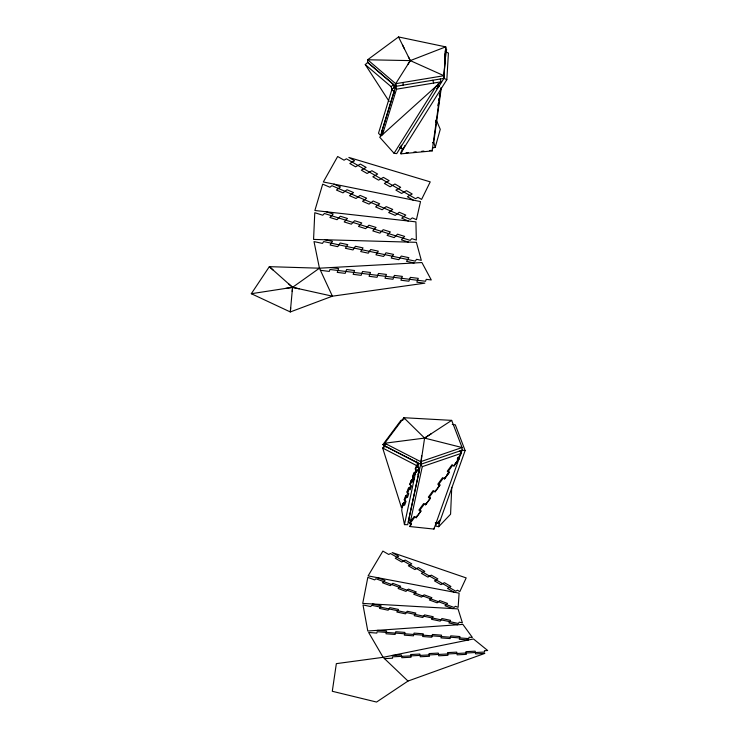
<?xml version="1.0" encoding="UTF-8"?>
<svg xmlns="http://www.w3.org/2000/svg" width="739" height="739" viewBox="0 0 739 739"><rect width="100%" height="100%" fill="white"/><g stroke="black" fill="none" stroke-linecap="round" stroke-linejoin="round"><path stroke-width="1.11" d="M445.682 49.531L445.682 46.862L398.524 36.95L367.634 59.767L395.698 83.692L396.501 89.188L382.506 134.637L381.703 131.801L395.698 86.361L395.698 83.692L410.293 60.616L445.682 46.871L443.936 78.389L396.695 153.638L394.063 153.287L379.68 137.177L441.072 81.826L440.278 78.99M451.741 487.324L450.578 514.215L438.689 526.704L435.853 526.085L436.389 522.806L439.225 523.424L438.689 526.704M446.836 79.673L443.936 78.389L445.506 51.758L448.416 53.042L446.836 79.673L403.18 149.223L400.279 147.939L401.573 145.186M443.936 78.389L443.936 75.72L410.293 60.616L367.634 59.767L367.634 62.427L395.698 86.361L443.936 78.389L445.682 46.871M320.421 270.317L329.271 271.407L329.982 269.495L425.535 281.254L426.246 279.342L431.271 279.952L421.923 262.548L319.442 268.192L292.561 287.342L290.307 311.95L251.315 293.706L269.329 266.668L292.561 287.342L299.203 288.82M292.191 291.443L292.57 287.342L288.681 283.896M290.676 307.849L290.298 311.95L332.402 296.182L424.823 283.176L416.861 282.187L418.283 278.354L410.321 277.374L408.898 281.208L400.935 280.229L402.358 276.395L394.395 275.416L392.972 279.25L385.01 278.27L386.432 274.437L378.47 273.458L377.047 277.291L369.084 276.312L370.498 272.479L362.535 271.499L361.122 275.333L353.159 274.345L354.572 270.511L346.609 269.532L345.196 273.365L337.233 272.386L338.647 268.553L330.684 267.573M435.594 122.147L435.881 120.097M437.867 105.742L438.153 103.691M438.578 100.606L438.864 98.555M439.289 95.479L439.576 93.428M444.573 57.3L445.026 53.993M445.331 51.776L445.635 49.568L446.633 49.227L445.562 56.958M402.709 148.659L403.18 149.223L399.679 147.31L402.709 148.659L400.529 153.278L401.009 153.841L432.167 150.922L440.897 87.839M441.275 87.959L433.756 142.313L435.243 147.283L432.315 148.142M435.271 522.842L438.116 523.471L438.486 521.207M436.038 523.212L439.086 523.591L439.64 520.191M421.655 455.769L420.685 464.323L408.353 521.364L409.942 523.702L414.671 517.235L416.343 517.263L421.073 510.797L419.401 510.76L424.131 504.294L425.803 504.321L430.532 497.855L428.86 497.818L433.59 491.352L435.262 491.38L440.001 484.913L438.319 484.876L443.049 478.41L444.73 478.438L449.46 471.972L447.779 471.935L452.517 465.459L454.189 465.496L458.919 459.021L457.857 457.469M404.455 524.625L416.029 470.466L419.253 470.549L407.679 524.708L404.455 524.625L401.73 510.455L402.127 506.862L403.503 503.01L403.605 505.19L404.99 501.338L404.889 499.148L406.265 495.287L406.367 497.476L409.027 487.574L409.129 489.763L410.505 485.902L410.404 483.712L411.789 479.86L411.891 482.04L414.542 472.138L414.644 474.327L416.029 470.466M409.942 523.702L422.265 466.66L420.685 464.323L384.696 445.894L384.686 443.234L403.845 417.711L451.677 420.371L462.078 447.538L462.078 450.199L433.932 529.069L409.748 526.528L411.447 523.415M435.243 147.283L440.259 129.316L436.416 120.365M389.241 101.585L365.26 64.589L367.671 62.436L393.554 84.532L394.34 87.239L391.929 89.401L378.507 133.223L380.603 135.542L382.553 134.424M380.603 135.542L394.026 91.728L391.929 89.401L391.143 86.685L365.26 64.589M439.086 523.591L465.127 450.578L455.307 424.814L452.259 424.426M416.38 472.424L417.073 470.494L415.253 468.969L417.332 466.845L418.57 463.381L384.751 445.903L382.673 448.037L401.453 507.554L402.838 503.693L404.224 502.271M402.838 503.693L404.658 505.217L406.034 501.356L404.215 499.841L405.591 495.98L407.411 497.504L408.796 493.643L406.977 492.119L408.353 488.267L410.173 489.781L411.549 485.929L409.729 484.405L411.115 480.544L412.501 479.121M411.115 480.544L412.935 482.068L414.311 478.207L412.491 476.692L413.868 472.831L415.688 474.355M415.253 468.969L416.491 465.515L418.57 463.381M418.117 471.26L419.152 468.36L417.332 466.845M417.877 474.41L419.253 470.549M409.748 526.528L411.438 524.228L409.452 522.981L414.182 516.515L416.168 517.753L416.741 516.173M416.168 517.753L420.897 511.286L418.911 510.039L423.641 503.573L425.627 504.811L426.2 503.231M425.627 504.811L430.357 498.345L428.371 497.098L433.1 490.631L435.086 491.869L435.668 490.29M435.086 491.869L439.816 485.394L437.83 484.156L442.559 477.68L444.545 478.927L445.127 477.348M444.545 478.927L449.275 472.452L447.289 471.214L452.028 464.739L454.014 465.986L455.935 462.549M433.932 529.069L434.504 527.489M400.15 147.865L401.009 146.036M401.009 153.841L404.907 145.546M395.097 85.105L393.795 87.839L395.134 85.188M394.063 153.287L436.112 86.297L438.827 86.546L438.024 83.719M407.854 64.469L410.293 60.616L398.524 36.95M408.353 521.364L409.702 519.517M459.815 450.975L461.404 453.303L457.247 458.993L458.919 459.021M438.366 486.585L439.723 484.738M446.476 475.491L447.834 473.644M457.293 460.702L459.316 457.931L454.014 465.986M384.964 447.132L382.931 444.564L400.954 420.352L402.866 420.315M417.073 470.494L419.152 468.36M412.491 476.692L413.877 475.269M409.729 484.405L411.124 482.983M406.977 492.119L408.362 490.696M404.215 499.841L406.293 497.707M401.453 507.554L402.838 506.132M382.506 134.637L381.777 131.708L383.264 130.36M381.703 131.801L383.19 130.461M436.518 88.662L438.827 86.546L436.112 86.297M391.143 86.685L393.554 84.532M392.169 655.484L401.388 655.003L401.813 657.719L411.032 657.239L410.616 654.523L419.835 654.052L420.26 656.759L429.479 656.287L429.054 653.572L438.282 653.091L438.707 655.807L447.926 655.327L447.501 652.611L456.73 652.131L457.145 654.846L466.374 654.366L465.949 651.65L475.168 651.17L475.593 653.886L484.821 653.405L407.993 681.062L376.567 702.05L332.291 691.279L336.347 663.64L383.125 657.322L473.459 638.949L487.685 650.514L484.396 650.689L484.608 652.047L392.381 656.842L392.594 658.2L384.492 658.625M431.364 433.654L424.592 438.088L384.686 443.234L420.676 461.663L462.078 447.538L424.592 438.088L403.845 417.711L403.845 419.493M451.677 420.371L424.592 438.088L420.685 464.323L462.078 450.199L465.127 450.578M432.758 142.655L433.756 142.313L432.583 142.71M422.265 466.66L461.404 453.303M395.698 83.692L443.936 75.72M396.501 89.188L441.072 81.826M251.315 293.706L292.552 287.342L332.402 296.182L319.442 268.192L314.01 241.598L322.481 243.408L323.654 241.57L415.327 261.144L416.5 259.306L421.313 260.34L416.39 242.327L313.567 239.418L314.777 212.712L322.767 215.225L324.403 213.488L410.154 240.378L411.78 238.642L416.334 240.073L415.918 221.866L314.879 210.504L322.694 184.14L329.917 187.244L331.94 185.683L410.293 219.437L412.316 217.876L416.426 219.649L420.528 201.571L323.331 181.979L337.668 156.502L344.051 160.187L346.443 158.802L415.558 198.699L417.951 197.313L421.59 199.41L430.227 181.877L348.845 157.416L354.6 160.742L349.806 163.504L355.57 166.829L360.364 164.067L366.119 167.393L361.325 170.155L367.089 173.48L371.883 170.718L377.638 174.044L372.844 176.806L378.608 180.131L383.402 177.369L389.157 180.685L384.363 183.457L390.127 186.782L394.922 184.011L400.677 187.337L395.882 190.108L401.637 193.433L406.432 190.662L412.196 193.987L407.401 196.759L413.156 200.084M285.679 288.404L292.552 287.342M406.099 152.761L408.325 152.548M413.886 152.031L416.112 151.828M421.673 151.301L423.9 151.098M429.47 150.571L431.696 150.368L432.167 150.922M438.116 523.471L439.225 523.424M382.931 444.564L385.795 444.508M319.442 268.192L269.338 266.668L273.199 270.114M377.435 630.349L386.599 631.032L385.98 633.776L395.143 634.459L395.762 631.725L404.926 632.408L404.307 635.152L413.471 635.836L414.089 633.101L423.253 633.785L422.634 636.528L431.807 637.212L432.417 634.468L441.58 635.161L440.971 637.896L450.134 638.588L450.753 635.845L459.917 636.538L459.298 639.272L468.461 639.965M372.447 603.966L381.13 605.786L379.486 608.4L388.16 610.22L389.804 607.606L398.487 609.426L396.843 612.04L405.517 613.86L407.161 611.245L415.845 613.065L414.2 615.679L422.874 617.499L424.519 614.885L433.193 616.705L431.548 619.319L440.232 621.139L441.876 618.525L450.55 620.344L448.906 622.959L457.589 624.778M324.837 239.741L332.476 241.367L330.121 245.034L337.76 246.669L340.116 243.002L347.755 244.627L345.399 248.304L353.039 249.93L355.385 246.263L363.025 247.888L360.678 251.565L368.318 253.191L370.664 249.523L378.303 251.158L375.957 254.826L383.596 256.451L385.943 252.784L393.582 254.419L391.236 258.087L398.875 259.712L401.222 256.045L408.861 257.68L406.515 261.347L414.154 262.982M326.028 211.76L333.178 213.996L329.917 217.46L337.058 219.705L340.319 216.241L347.469 218.476L344.208 221.94L351.358 224.185L354.618 220.721L361.759 222.956L358.498 226.42L365.648 228.665L368.909 225.201L376.049 227.436L372.798 230.91L379.938 233.145L383.199 229.681L390.349 231.926L387.088 235.39L394.229 237.625L397.49 234.161L404.639 236.406L401.379 239.87L408.528 242.106M377.195 577.602L385.01 580.475L382.488 582.766L390.303 585.639L392.825 583.348L400.64 586.212L398.118 588.512L405.933 591.376L408.464 589.085L416.279 591.957L413.748 594.248L421.563 597.121L424.094 594.821L431.909 597.694L429.377 599.985L437.192 602.858L439.723 600.567L447.538 603.43L445.007 605.731L452.822 608.594M333.963 184.122L340.494 186.93L336.448 190.062L342.979 192.87L347.016 189.747L353.547 192.556L349.501 195.687L356.032 198.495L360.078 195.373L366.609 198.181L362.563 201.313L369.094 204.13L373.14 200.999L379.67 203.807L375.624 206.938L382.155 209.756L386.192 206.624L392.723 209.433L388.677 212.564L395.208 215.382L399.254 212.25L405.785 215.058L401.739 218.19L408.27 221.007M382.673 448.037L416.491 465.515M454.042 592.188L447.511 588.41L450.91 586.452L444.379 582.683L440.98 584.641L434.449 580.872L437.848 578.905L431.327 575.136L427.918 577.104L421.387 573.335L424.796 571.367L418.265 567.598L414.856 569.566L408.334 565.797L411.734 563.829L405.203 560.06L401.804 562.028L395.273 558.259L398.672 556.291L392.141 552.523L466.18 577.916L459.824 591.597L457.441 590.221L455.741 591.2L390.441 553.502L388.742 554.481L382.885 551.1L368.114 575.884L459.104 593.149L458.143 607.329L455.353 606.303L454.088 607.449L375.929 578.748L374.664 579.903L367.819 577.381L362.729 603.412L458.032 608.899L462.392 622.829L459.233 622.164L458.411 623.476L371.625 605.278L370.802 606.58L363.006 604.945L367.791 631.014L462.882 624.409L472.387 637.471L469.08 637.221L468.766 638.598L377.121 631.716L376.816 633.083L368.641 632.473L383.125 657.322L407.993 681.062M394.34 87.239L395.855 88.8M391.929 89.401L394.201 91.738M408.334 56.672L410.293 60.616M402.45 44.839L404.409 48.783M416.5 461.081L419.244 469.93M394.026 91.728L394.497 93.363M432.842 80.218L433.645 83.054M403.124 82.463L403.124 85.133"/></g></svg>
